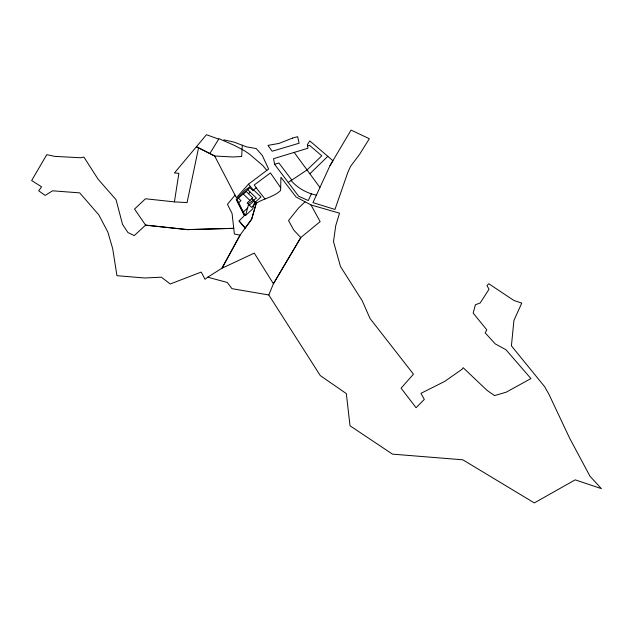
<?xml version="1.0" encoding="UTF-8"?>
<svg xmlns="http://www.w3.org/2000/svg" width="633" height="633" viewBox="0 0 633 633"><rect width="100%" height="100%" fill="white"/><g stroke="black" fill="none" stroke-linecap="round" stroke-linejoin="round"><path stroke-width="0.95" d="M223.536 140.645L224.011 139.861L234.052 142.132L242.289 145.234L241.664 156.509L232.722 156.984L214.658 155.995L196.396 146.737L174.415 172.983L178.87 173.292L174.423 201.88L145.495 198.77L134.536 209.04L145.582 225.119L187.36 229.629L233.735 228.355M245.992 191.277L252.765 197.812L247.107 203.011L251.578 207.339C259.221 198.564 272.364 198.54 280.601 190.486L280.933 177.256L296.086 197.029L311.001 204.95L339.517 213.179L335.743 225.657L333.496 241.632L340.483 266.517L362.258 300.817L370.028 318.494L413.468 374.174L401.077 388.171L416.063 407.715L424.332 399.391L420.953 393.338L444.801 381.351L462.082 369.221L463.142 367.694L487.038 390.363L494.539 395.593L506.242 392.167L530.929 378.574L505.973 349.74L495.235 343.877L485.187 332.863L486.793 329.825L473.16 313.098L475.423 304.734L480.146 303.017L489.032 289.249L486.935 285.554L488.795 283.75L513.917 300.477L521.758 303.112L513.917 320.44L511.417 345.847L544.665 386.723L549.017 394.438L569.629 438.186L590.003 476.238L601.35 488.621L575.191 479.854L534.315 502.919L462.826 459.811L392.468 454.13L350.025 425.787L346.33 393.607L320.306 375.598L268.803 294.97L231.963 288.664L227.271 282.46L207.727 277.199L205.005 279.272L201.223 272.071L170.261 283.995L161.407 277.199L144.577 277.982L116.939 275.695L112.69 248.658L107.903 232.248L98.843 214.896L79.703 192.875L52.579 190.81L45.172 195.423L38.684 190.786L41.564 186.782L31.65 180.54L46.779 154.658L54.565 156.351L80.636 157.759L83.904 157.071L98.107 179.218L116.076 199.727L122.517 224.343L127.937 232.548L134.251 235.579L145.582 225.142L187.36 229.597L233.727 228.323M218.694 139.118L206.453 134.718L196.396 146.737L198.564 147.837L187.083 202.576L174.423 201.88M251.831 198.675L256.31 202.995L251.665 219.192L240.073 235.112L221.954 268.21L207.727 277.199M245.62 215.26L248.927 203.138L256.452 198.137L247.701 189.702M256.31 202.995L251.649 219.192L245.208 228.054L239.068 221.004L244.433 215.457L236.259 199.387L245.193 190.042L250.415 186.521L253.208 189.94L256.27 187.914L265.053 198.991M268.803 294.97L273.424 283.758L300.794 237.541L320.148 221.621L311.001 204.95M330.07 165.514L312.939 202.623L334.952 209.436L347.778 172.556L350.532 166.4L359.75 154.112L369.332 138.738L351.054 130.082L330.07 165.514L332.918 160.703L309.79 140.89L307.345 144.688L307.994 148.225L273.551 158.677L274.58 164.295L298.641 196.222L308.303 200.55L311.42 193.809M209.832 153.558L218.986 138.643L234.685 145.543L243.452 150.171A92.212 86.159 -19.8 0 1 249.616 154.262L262.616 165.371L266.833 170.372M198.564 147.837L214.658 155.995L235.049 195.146L227.445 204.317L232.066 213.448L234.368 234.012L240.081 235.144L221.961 268.242L254.292 253.113L273.424 283.758L300.794 237.565L293.752 230.064L288.521 220.537L298.634 207.933L305.074 201.8M242.289 145.234L246.506 146.864L256.246 148.565L262.284 155.433L268.621 169.027L248.484 184.163L236.386 197.702L235.049 195.146M309.877 173.79L327.815 156.335M249.347 205.171L254.07 200.835M243.357 211.92L247.74 207.893M246.071 191.356L243.246 193.951L249.932 200.416M238.681 202.726L240.959 200.637L238.435 198.192M248.516 193.714L250.233 192.139M288.252 182.431L307.052 169.945L321.786 155.789L309.482 145.297L307.567 145.922M274.58 164.295L278.868 162.942L291.805 180.073M316.405 195.122C306.696 193.168 297.581 188.056 291.085 180.547M239.084 221.004L245.216 228.046M248.484 184.163L250.415 186.529M294.187 152.411L319.926 187.487M280.688 187.756L270.441 172.928L254.229 184.971L256.27 187.914M244.433 215.457L236.275 199.387M254.355 203.035L252.654 208.953L245.707 215.347L244.496 214.176L237.035 199.474L249.877 187.708L253.065 190.778L253.928 190.201L260.954 196.966L254.355 203.035M292.557 138.089L279.018 143.422L267.965 145.392L272.19 151.24L299.116 143.224L297.645 136.665L292.557 138.089"/></g></svg>
